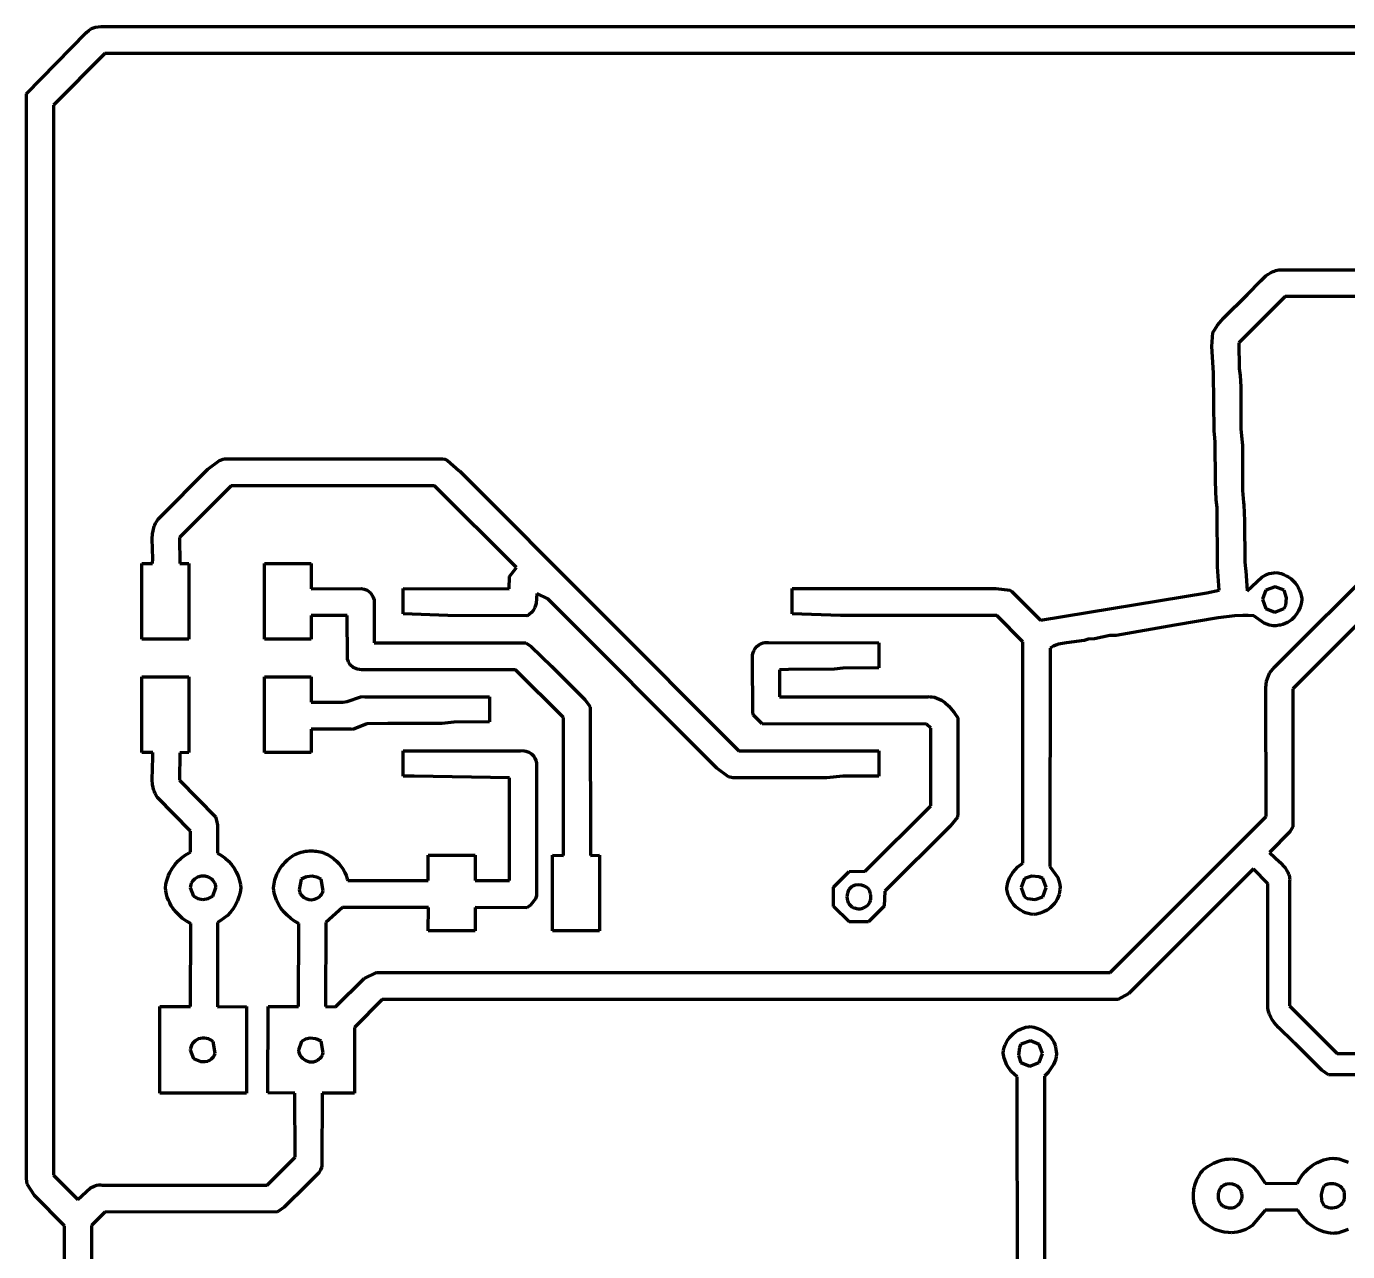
# Model space of a CAD drawing. Header units: millimetres. Extents: x 0.4 to 15.5, y 0.2 to 12.3.
# Drawn here: x 0.4 to 5.49, y 7.34 to 12.06 of the extents above; entities that cross this region are included whole.
import ezdxf

# ---------------------------------------------------------------- set-up
doc = ezdxf.new("R2010")
doc.units = ezdxf.units.MM
doc.layers.add('color#000000ff', color=7, linetype='CONTINUOUS', lineweight=100)

msp = doc.modelspace()

# ---------------------------------------------------------------- linework, layer by layer
at = {"layer": 'color#000000ff'}
for p, q in [((0.4022, 11.8035), (0.6321, 12.0379)), ((0.6321, 12.0379), (0.6354, 12.0412)), ((0.6354, 12.0412), (0.6422, 12.047)), ((0.6422, 12.047), (0.6494, 12.0517)), ((0.6494, 12.0517), (0.6569, 12.0554)), ((0.6569, 12.0554), (0.6688, 12.0594)), ((0.6688, 12.0594), (0.6898, 12.0627)), ((0.6898, 12.0627), (0.7503, 12.0626)), ((0.7503, 12.0626), (7.4958, 12.062)), ((0.7048, 11.9585), (0.5064, 11.7597)), ((7.4722, 11.9583), (0.7048, 11.9585)), ((0.4027, 7.6243), (0.4022, 11.8035)), ((0.5064, 11.7597), (0.5071, 7.6351)), ((5.1804, 11.1009), (5.1892, 11.1075)), ((5.1892, 11.1075), (5.1984, 11.1132)), ((5.1984, 11.1132), (5.2081, 11.118)), ((5.2081, 11.118), (5.2132, 11.12)), ((5.2132, 11.12), (5.2184, 11.1217)), ((5.2184, 11.1217), (5.2238, 11.123)), ((5.2238, 11.123), (5.2294, 11.124)), ((5.2294, 11.124), (5.2352, 11.1247)), ((5.2352, 11.1247), (7.5121, 11.1255)), ((5.1094, 11.0298), (5.16, 11.0819)), ((5.16, 11.0819), (5.1804, 11.1009)), ((5.016, 10.9377), (5.1094, 11.0298)), ((5.2543, 11.0214), (5.0759, 10.843)), ((6.632, 11.0208), (5.2543, 11.0214)), ((4.9826, 10.8946), (4.994, 10.9115)), ((4.994, 10.9115), (5.016, 10.9377)), ((4.9715, 10.8294), (4.9758, 10.8826)), ((4.9758, 10.8826), (4.9826, 10.8946)), ((4.9782, 10.7281), (4.9715, 10.8294)), ((5.0759, 10.843), (5.0774, 10.7441)), ((4.9802, 10.5016), (4.9782, 10.7281)), ((5.0774, 10.7441), (5.0812, 10.7177)), ((5.0812, 10.7177), (5.084, 10.6732)), ((5.084, 10.6732), (5.0837, 10.5121)), ((4.9816, 10.4915), (4.9802, 10.5016)), ((4.9846, 10.4613), (4.9816, 10.4915)), ((5.0837, 10.5121), (5.0861, 10.4854)), ((4.9857, 10.3094), (4.9846, 10.4613)), ((5.0861, 10.4854), (5.0895, 10.4488)), ((5.0895, 10.4488), (5.0903, 10.2739)), ((1.1017, 10.3558), (1.1467, 10.3902)), ((1.1467, 10.3902), (1.1645, 10.3957)), ((1.1645, 10.3957), (1.1772, 10.3963)), ((1.1772, 10.3963), (1.1805, 10.3961)), ((1.1805, 10.3961), (1.9994, 10.3957)), ((1.9994, 10.3957), (2.0059, 10.3958)), ((2.0059, 10.3958), (2.015, 10.3944)), ((2.015, 10.3944), (2.026, 10.3901)), ((2.026, 10.3901), (2.0691, 10.3516)), ((0.9149, 10.1685), (1.1017, 10.3558)), ((2.0691, 10.3516), (2.0713, 10.3495)), ((2.0713, 10.3495), (3.149, 9.271)), ((1.1911, 10.2919), (0.9927, 10.0935)), ((1.9752, 10.292), (1.1911, 10.2919)), ((2.2911, 9.9778), (1.9752, 10.292)), ((4.9884, 10.2386), (4.9857, 10.3094)), ((4.9919, 10.2084), (4.9884, 10.2386)), ((5.0903, 10.2739), (5.0938, 10.228)), ((4.9941, 9.9803), (4.9919, 10.2084)), ((5.0938, 10.228), (5.095, 10.2189)), ((5.095, 10.2189), (5.0979, 10.1574)), ((0.8931, 10.1308), (0.895, 10.1366)), ((0.895, 10.1366), (0.8973, 10.1423)), ((0.8973, 10.1423), (0.8999, 10.1478)), ((0.8999, 10.1478), (0.903, 10.1532)), ((0.903, 10.1532), (0.9065, 10.1585)), ((0.9065, 10.1585), (0.9104, 10.1636)), ((0.9104, 10.1636), (0.9149, 10.1685)), ((5.0979, 10.1574), (5.0983, 9.9989)), ((0.8874, 10.088), (0.8885, 10.1068)), ((0.89, 10.0113), (0.8874, 10.088)), ((0.8885, 10.1068), (0.8902, 10.119)), ((0.8902, 10.119), (0.8915, 10.125)), ((0.8915, 10.125), (0.8931, 10.1308)), ((0.9927, 10.0935), (0.9931, 9.9931)), ((0.8472, 9.7014), (0.8472, 9.993)), ((0.8472, 9.993), (0.8888, 9.9929)), ((0.8888, 9.9929), (0.89, 10.0113)), ((0.9931, 9.9931), (1.0277, 9.993)), ((1.0277, 9.993), (1.0278, 9.7014)), ((1.3195, 9.993), (1.4999, 9.993)), ((1.3195, 9.7014), (1.3195, 9.993)), ((1.4999, 9.993), (1.5001, 9.8957)), ((5.0983, 9.9989), (5.1013, 9.9728)), ((5.2138, 9.5929), (5.625, 10.0036)), ((2.2636, 9.8957), (2.2638, 9.9421)), ((2.2638, 9.9421), (2.2911, 9.9778)), ((5.0005, 9.8896), (4.9941, 9.9803)), ((5.1013, 9.9728), (5.1026, 9.9641)), ((5.1026, 9.9641), (5.1076, 9.888)), ((5.1076, 9.888), (5.1648, 9.9401)), ((5.1648, 9.9401), (5.1804, 9.9489)), ((5.1804, 9.9489), (5.193, 9.9537)), ((5.193, 9.9537), (5.2019, 9.9559)), ((5.2019, 9.9559), (5.2112, 9.9573)), ((5.2112, 9.9573), (5.2161, 9.9577)), ((5.2161, 9.9577), (5.2274, 9.9562)), ((5.2274, 9.9562), (5.2383, 9.9536)), ((5.2383, 9.9536), (5.2488, 9.9499)), ((5.2488, 9.9499), (5.2587, 9.9452)), ((5.2587, 9.9452), (5.2681, 9.9396)), ((5.2681, 9.9396), (5.2769, 9.9332)), ((5.2769, 9.9332), (5.2851, 9.9259)), ((1.5001, 9.8957), (1.693, 9.8958)), ((1.693, 9.8958), (1.7036, 9.8944)), ((1.7036, 9.8944), (1.716, 9.8893)), ((1.716, 9.8893), (1.7287, 9.8792)), ((1.8542, 9.7986), (1.8542, 9.8958)), ((1.8542, 9.8958), (2.2636, 9.8957)), ((3.3542, 9.8958), (4.1389, 9.8961)), ((3.3542, 9.7986), (3.3542, 9.8958)), ((4.1389, 9.8961), (4.1933, 9.8902)), ((4.1933, 9.8902), (4.2008, 9.8852)), ((4.2008, 9.8852), (4.3108, 9.7741)), ((4.3108, 9.7741), (4.9526, 9.8802)), ((4.9526, 9.8802), (5.0005, 9.8896)), ((5.1803, 9.8893), (5.1667, 9.8549)), ((5.2157, 9.9027), (5.1803, 9.8893)), ((5.251, 9.8894), (5.2157, 9.9027)), ((5.2601, 9.8603), (5.251, 9.8894)), ((5.7049, 9.9307), (5.2842, 9.5097)), ((5.2851, 9.9259), (5.2925, 9.9179)), ((5.2925, 9.9179), (5.2991, 9.9092)), ((5.2991, 9.9092), (5.3048, 9.8999)), ((5.3048, 9.8999), (5.3097, 9.89)), ((5.3097, 9.89), (5.3137, 9.8797)), ((1.7287, 9.8792), (1.738, 9.8658)), ((1.738, 9.8658), (1.7423, 9.8531)), ((1.7423, 9.8531), (1.743, 9.8451)), ((1.743, 9.8451), (1.7431, 9.6875)), ((2.367, 9.8387), (2.3619, 9.8226)), ((2.3692, 9.8771), (2.367, 9.8387)), ((2.4122, 9.856), (2.3692, 9.8771)), ((3.0638, 9.2037), (2.4122, 9.856)), ((5.1667, 9.8549), (5.1802, 9.8192)), ((5.251, 9.8189), (5.2563, 9.8308)), ((5.2563, 9.8308), (5.2601, 9.8603)), ((5.3162, 9.8378), (5.3118, 9.8239)), ((5.3137, 9.8797), (5.3166, 9.8689)), ((5.3189, 9.8521), (5.3162, 9.8378)), ((5.3166, 9.8689), (5.3184, 9.8578)), ((5.3184, 9.8578), (5.3189, 9.8521)), ((1.6389, 9.7917), (1.5, 9.7917)), ((1.5, 9.7917), (1.5, 9.7014)), ((1.64, 9.6267), (1.6389, 9.7917)), ((2.0264, 9.7929), (1.8542, 9.7986)), ((2.3311, 9.7911), (2.0264, 9.7929)), ((2.3345, 9.7928), (2.3311, 9.7911)), ((2.3407, 9.7966), (2.3345, 9.7928)), ((2.3488, 9.8033), (2.3407, 9.7966)), ((2.3553, 9.811), (2.3488, 9.8033)), ((2.3619, 9.8226), (2.3553, 9.811)), ((3.5408, 9.792), (3.3542, 9.7986)), ((4.1424, 9.7918), (3.5408, 9.792)), ((4.2436, 9.6902), (4.1424, 9.7918)), ((4.9962, 9.7834), (4.8287, 9.7555)), ((5.0593, 9.7909), (4.9962, 9.7834)), ((5.0911, 9.7924), (5.0593, 9.7909)), ((5.1123, 9.7924), (5.0911, 9.7924)), ((5.1336, 9.7913), (5.1123, 9.7924)), ((5.1732, 9.7629), (5.1336, 9.7913)), ((5.1802, 9.8192), (5.2148, 9.8056)), ((5.2148, 9.8056), (5.251, 9.8189)), ((5.2894, 9.7864), (5.2791, 9.7762)), ((5.2983, 9.7979), (5.2894, 9.7864)), ((5.3058, 9.8105), (5.2983, 9.7979)), ((5.3118, 9.8239), (5.3058, 9.8105)), ((4.8287, 9.7555), (4.6028, 9.7157)), ((5.194, 9.755), (5.1732, 9.7629)), ((5.2085, 9.7526), (5.194, 9.755)), ((5.2197, 9.7526), (5.2085, 9.7526)), ((5.2311, 9.7544), (5.2197, 9.7526)), ((5.2361, 9.7551), (5.2311, 9.7544)), ((5.2457, 9.7575), (5.2361, 9.7551)), ((5.2548, 9.7609), (5.2457, 9.7575)), ((5.2634, 9.7651), (5.2548, 9.7609)), ((5.2715, 9.7703), (5.2634, 9.7651)), ((5.2791, 9.7762), (5.2715, 9.7703)), ((1.0278, 9.7014), (0.8472, 9.7014)), ((1.5, 9.7014), (1.3195, 9.7014)), ((1.7431, 9.6875), (2.3277, 9.6867)), ((2.3277, 9.6867), (2.3478, 9.6733)), ((3.218, 9.6729), (3.2261, 9.6793)), ((3.2261, 9.6793), (3.2352, 9.6843)), ((3.2352, 9.6843), (3.2417, 9.6865)), ((3.2417, 9.6865), (3.2485, 9.6879)), ((3.2485, 9.6879), (3.2555, 9.6883)), ((3.2555, 9.6883), (3.2626, 9.6877)), ((3.2626, 9.6877), (3.6875, 9.6875)), ((3.6875, 9.6875), (3.6875, 9.5903)), ((4.2432, 8.8376), (4.2436, 9.6902)), ((4.3706, 9.6783), (4.3613, 9.6744)), ((4.3803, 9.6813), (4.3706, 9.6783)), ((4.4111, 9.6867), (4.3803, 9.6813)), ((4.4799, 9.696), (4.4111, 9.6867)), ((4.4947, 9.7008), (4.4799, 9.696)), ((4.519, 9.7018), (4.4947, 9.7008)), ((4.5781, 9.7147), (4.519, 9.7018)), ((4.6028, 9.7157), (4.5781, 9.7147)), ((1.6404, 9.624), (1.64, 9.6267)), ((2.3478, 9.6733), (2.4258, 9.5975)), ((3.2005, 9.6326), (3.2009, 9.6396)), ((3.2011, 9.6255), (3.2005, 9.6326)), ((3.2009, 9.6396), (3.2023, 9.6464)), ((3.2026, 9.418), (3.2011, 9.6255)), ((3.2023, 9.6464), (3.2059, 9.6561)), ((3.2059, 9.6561), (3.2112, 9.665)), ((3.2112, 9.665), (3.218, 9.6729)), ((4.3482, 9.6668), (4.3475, 8.8247)), ((4.3524, 9.6696), (4.3482, 9.6668)), ((4.3613, 9.6744), (4.3524, 9.6696)), ((1.6433, 9.6137), (1.6404, 9.624)), ((1.6501, 9.6027), (1.6433, 9.6137)), ((1.6616, 9.5924), (1.6501, 9.6027)), ((1.6783, 9.5851), (1.6616, 9.5924)), ((1.6941, 9.5835), (1.6783, 9.5851)), ((2.2881, 9.5833), (1.6941, 9.5835)), ((2.4722, 9.3992), (2.2881, 9.5833)), ((2.4258, 9.5975), (2.4561, 9.5679)), ((3.3392, 9.5841), (3.3055, 9.5833)), ((3.3055, 9.5833), (3.3057, 9.4791)), ((3.5164, 9.5849), (3.3392, 9.5841)), ((3.5497, 9.5893), (3.5164, 9.5849)), ((3.6875, 9.5903), (3.5497, 9.5893)), ((5.1944, 9.5699), (5.2138, 9.5929)), ((0.8472, 9.5555), (1.0278, 9.5555)), ((0.8472, 9.2639), (0.8472, 9.5555)), ((1.0278, 9.5555), (1.0278, 9.264)), ((1.3194, 9.5555), (1.5, 9.5555)), ((1.3195, 9.2639), (1.3194, 9.5555)), ((1.5, 9.5555), (1.5, 9.4584)), ((2.4561, 9.5679), (2.5546, 9.4685)), ((5.1804, 9.5154), (5.1818, 9.5395)), ((5.1818, 9.5395), (5.1944, 9.5699)), ((1.6388, 9.4611), (1.6911, 9.4788)), ((1.6911, 9.4788), (1.7015, 9.4797)), ((1.7015, 9.4797), (1.7086, 9.4793)), ((1.7086, 9.4793), (2.1875, 9.4791)), ((2.1875, 9.4791), (2.1875, 9.382)), ((3.3057, 9.4791), (3.8765, 9.4793)), ((3.8765, 9.4793), (3.8818, 9.4795)), ((3.8818, 9.4795), (3.887, 9.4794)), ((3.887, 9.4794), (3.8922, 9.479)), ((3.8922, 9.479), (3.9022, 9.4772)), ((3.9022, 9.4772), (3.9119, 9.4743)), ((3.9119, 9.4743), (3.9212, 9.4703)), ((5.1806, 9.0175), (5.1804, 9.5154)), ((5.2842, 9.5097), (5.2839, 8.978)), ((1.5, 9.4584), (1.6114, 9.4581)), ((1.6114, 9.4581), (1.622, 9.4579)), ((1.622, 9.4579), (1.6388, 9.4611)), ((2.5546, 9.4685), (2.5724, 9.4441)), ((2.5724, 9.4441), (2.5756, 9.439)), ((2.5756, 9.439), (2.5765, 8.8679)), ((3.9212, 9.4703), (3.9301, 9.4655)), ((3.9301, 9.4655), (3.9428, 9.4567)), ((3.9428, 9.4567), (3.9583, 9.4428)), ((3.9583, 9.4428), (3.9784, 9.4187)), ((1.7142, 9.3742), (1.6601, 9.3535)), ((1.7952, 9.3757), (1.7142, 9.3742)), ((2.0037, 9.3765), (1.7952, 9.3757)), ((2.0496, 9.381), (2.0037, 9.3765)), ((2.1875, 9.382), (2.0496, 9.381)), ((2.472, 8.8679), (2.4722, 9.3992)), ((3.2047, 9.4079), (3.2026, 9.418)), ((3.2383, 9.3744), (3.2047, 9.4079)), ((3.8714, 9.3741), (3.2383, 9.3744)), ((3.888, 9.3575), (3.8714, 9.3741)), ((3.9784, 9.4187), (3.9922, 9.3976)), ((3.9922, 9.3976), (3.993, 9.0294)), ((1.5002, 9.3543), (1.4999, 9.2639)), ((1.6532, 9.354), (1.5002, 9.3543)), ((1.6601, 9.3535), (1.6532, 9.354)), ((3.8889, 9.0591), (3.888, 9.3575)), ((1.8542, 9.2708), (2.3057, 9.2711)), ((1.8542, 9.1736), (1.8542, 9.2708)), ((2.3057, 9.2711), (2.3149, 9.2716)), ((2.3149, 9.2716), (2.3271, 9.2698)), ((2.3271, 9.2698), (2.3387, 9.2653)), ((3.149, 9.271), (3.6875, 9.2708)), ((3.6875, 9.2708), (3.6875, 9.1736)), ((0.8889, 9.2639), (0.8472, 9.2639)), ((0.8874, 9.1592), (0.8901, 9.2459)), ((0.8901, 9.2459), (0.8889, 9.2639)), ((0.993, 9.2636), (0.9925, 9.157)), ((1.0278, 9.264), (0.993, 9.2636)), ((1.4999, 9.2639), (1.3195, 9.2639)), ((2.3387, 9.2653), (2.349, 9.2585)), ((2.349, 9.2585), (2.3576, 9.2498)), ((2.3576, 9.2498), (2.3626, 9.2421)), ((2.3626, 9.2421), (2.3661, 9.2336)), ((2.3661, 9.2336), (2.3678, 9.2244)), ((2.3678, 9.2244), (2.368, 9.2213)), ((2.368, 9.2213), (2.3679, 8.7223)), ((1.8966, 9.1735), (1.8542, 9.1736)), ((2.2639, 9.1667), (1.8966, 9.1735)), ((3.1082, 9.1709), (3.0638, 9.2037)), ((3.125, 9.1667), (3.1082, 9.1709)), ((3.5497, 9.1726), (3.4866, 9.1663)), ((3.6875, 9.1736), (3.5497, 9.1726)), ((0.8888, 9.1411), (0.8874, 9.1592)), ((0.8908, 9.1293), (0.8888, 9.1411)), ((0.8938, 9.1177), (0.8908, 9.1293)), ((0.8958, 9.1121), (0.8938, 9.1177)), ((0.9925, 9.157), (1.1309, 9.0165)), ((2.2639, 8.7708), (2.2639, 9.1667)), ((3.1371, 9.1666), (3.125, 9.1667)), ((3.4866, 9.1663), (3.1371, 9.1666)), ((0.8981, 9.1065), (0.8958, 9.1121)), ((0.9008, 9.101), (0.8981, 9.1065)), ((0.9038, 9.0957), (0.9008, 9.101)), ((0.9072, 9.0904), (0.9038, 9.0957)), ((1.0347, 8.9615), (0.9072, 9.0904)), ((1.1309, 9.0165), (1.1353, 9.0027)), ((3.6355, 8.8063), (3.8889, 9.0591)), ((3.9908, 9.0156), (3.9636, 8.9808)), ((3.993, 9.0294), (3.9908, 9.0156)), ((4.5797, 8.4167), (5.1806, 9.0175)), ((1.1353, 9.0027), (1.1388, 8.9839)), ((1.1388, 8.9839), (1.1384, 8.8861)), ((3.9636, 8.9808), (3.7117, 8.7298)), ((5.2839, 8.978), (5.2718, 8.9584)), ((1.0352, 8.8801), (1.0347, 8.9615)), ((5.2718, 8.9584), (5.1939, 8.8791)), ((0.9991, 8.8571), (1.0138, 8.868)), ((1.0138, 8.868), (1.0297, 8.8773)), ((1.0297, 8.8773), (1.0352, 8.8801)), ((1.1384, 8.8861), (1.1391, 8.8765)), ((1.1391, 8.8765), (1.1544, 8.8676)), ((1.1544, 8.8676), (1.1684, 8.8573)), ((1.4206, 8.8602), (1.4269, 8.8645)), ((1.4269, 8.8645), (1.4335, 8.8683)), ((1.4335, 8.8683), (1.4402, 8.8718)), ((1.4402, 8.8718), (1.4471, 8.875)), ((1.4471, 8.875), (1.4542, 8.8777)), ((1.4542, 8.8777), (1.4615, 8.88)), ((1.4615, 8.88), (1.4689, 8.8819)), ((1.4689, 8.8819), (1.4765, 8.8834)), ((1.4765, 8.8834), (1.4842, 8.8843)), ((1.4842, 8.8843), (1.4921, 8.8848)), ((1.4921, 8.8848), (1.5001, 8.8848)), ((1.5001, 8.8848), (1.507, 8.8849)), ((1.507, 8.8849), (1.5139, 8.8846)), ((1.5139, 8.8846), (1.5207, 8.884)), ((1.5207, 8.884), (1.5274, 8.8829)), ((1.5274, 8.8829), (1.534, 8.8815)), ((1.534, 8.8815), (1.5405, 8.8798)), ((1.5405, 8.8798), (1.5468, 8.8777)), ((1.5468, 8.8777), (1.5531, 8.8753)), ((1.5531, 8.8753), (1.5592, 8.8726)), ((1.5592, 8.8726), (1.5651, 8.8695)), ((1.5651, 8.8695), (1.5709, 8.8662)), ((1.5709, 8.8662), (1.5765, 8.8627)), ((1.5765, 8.8627), (1.5873, 8.8547)), ((1.9514, 8.7709), (1.9514, 8.868)), ((1.9514, 8.868), (2.1319, 8.868)), ((2.1319, 8.868), (2.132, 8.7708)), ((2.4306, 8.5764), (2.4306, 8.8681)), ((2.4306, 8.8681), (2.472, 8.8679)), ((2.5765, 8.8679), (2.6108, 8.8683)), ((2.6108, 8.8683), (2.6111, 8.5764)), ((5.1939, 8.8791), (5.2334, 8.841)), ((0.9546, 8.8014), (0.9634, 8.817)), ((0.9634, 8.817), (0.9738, 8.8316)), ((0.9738, 8.8316), (0.9858, 8.845)), ((0.9858, 8.845), (0.9991, 8.8571)), ((1.1684, 8.8573), (1.1812, 8.8456)), ((1.1812, 8.8456), (1.1925, 8.8326)), ((1.1925, 8.8326), (1.2025, 8.8186)), ((1.2025, 8.8186), (1.2109, 8.8037)), ((1.375, 8.8092), (1.379, 8.8158)), ((1.379, 8.8158), (1.3832, 8.8222)), ((1.3832, 8.8222), (1.3878, 8.8284)), ((1.3878, 8.8284), (1.3926, 8.8344)), ((1.3926, 8.8344), (1.3977, 8.8401)), ((1.3977, 8.8401), (1.4031, 8.8456)), ((1.4031, 8.8456), (1.4087, 8.8508)), ((1.4087, 8.8508), (1.4145, 8.8557)), ((1.4145, 8.8557), (1.4206, 8.8602)), ((1.5873, 8.8547), (1.5973, 8.8458)), ((1.5973, 8.8458), (1.6066, 8.836)), ((1.6066, 8.836), (1.615, 8.8254)), ((1.615, 8.8254), (1.6226, 8.8142)), ((1.6226, 8.8142), (1.6292, 8.8023)), ((4.2042, 8.8022), (4.2234, 8.823)), ((4.2234, 8.823), (4.2432, 8.8376)), ((4.3475, 8.8247), (4.3775, 8.782)), ((5.1322, 8.816), (4.6512, 8.3354)), ((5.1881, 8.7596), (5.1322, 8.816)), ((5.2334, 8.841), (5.2541, 8.8192)), ((5.2541, 8.8192), (5.2598, 8.8113)), ((5.2598, 8.8113), (5.2646, 8.803)), ((0.9398, 8.7554), (0.9423, 8.7675)), ((0.9423, 8.7675), (0.9456, 8.7792)), ((0.9456, 8.7792), (0.9497, 8.7905)), ((0.9497, 8.7905), (0.9546, 8.8014)), ((1.0378, 8.7601), (1.036, 8.755)), ((1.0402, 8.7648), (1.0378, 8.7601)), ((1.043, 8.769), (1.0402, 8.7648)), ((1.0461, 8.7728), (1.043, 8.769)), ((1.0497, 8.7762), (1.0461, 8.7728)), ((1.0535, 8.7792), (1.0497, 8.7762)), ((1.0577, 8.7818), (1.0535, 8.7792)), ((1.062, 8.7839), (1.0577, 8.7818)), ((1.0666, 8.7856), (1.062, 8.7839)), ((1.0712, 8.7869), (1.0666, 8.7856)), ((1.076, 8.7877), (1.0712, 8.7869)), ((1.0809, 8.7881), (1.076, 8.7877)), ((1.0858, 8.7881), (1.0809, 8.7881)), ((1.0906, 8.7877), (1.0858, 8.7881)), ((1.0954, 8.7869), (1.0906, 8.7877)), ((1.1001, 8.7856), (1.0954, 8.7869)), ((1.1047, 8.7839), (1.1001, 8.7856)), ((1.109, 8.7818), (1.1047, 8.7839)), ((1.1132, 8.7792), (1.109, 8.7818)), ((1.117, 8.7762), (1.1132, 8.7792)), ((1.1205, 8.7728), (1.117, 8.7762)), ((1.1237, 8.769), (1.1205, 8.7728)), ((1.1265, 8.7648), (1.1237, 8.769)), ((1.1288, 8.7601), (1.1265, 8.7648)), ((1.1307, 8.755), (1.1288, 8.7601)), ((1.2109, 8.8037), (1.2179, 8.7878)), ((1.2179, 8.7878), (1.2232, 8.7713)), ((1.2232, 8.7713), (1.2269, 8.7542)), ((1.3568, 8.7585), (1.3584, 8.7661)), ((1.3584, 8.7661), (1.3603, 8.7735)), ((1.3603, 8.7735), (1.3625, 8.7809)), ((1.3625, 8.7809), (1.3652, 8.7882)), ((1.3652, 8.7882), (1.3681, 8.7953)), ((1.3681, 8.7953), (1.3714, 8.8023)), ((1.3714, 8.8023), (1.375, 8.8092)), ((1.4613, 8.776), (1.4534, 8.7354)), ((1.482, 8.7854), (1.4613, 8.776)), ((1.5038, 8.7877), (1.482, 8.7854)), ((1.5254, 8.7829), (1.5038, 8.7877)), ((1.5381, 8.7763), (1.5254, 8.7829)), ((1.546, 8.7313), (1.5381, 8.7763)), ((1.6292, 8.8023), (1.6347, 8.79)), ((1.6347, 8.79), (1.6392, 8.7772)), ((1.6392, 8.7772), (1.6411, 8.7707)), ((1.6411, 8.7707), (1.9514, 8.7709)), ((2.132, 8.7708), (2.2639, 8.7708)), ((3.5137, 8.7453), (3.5741, 8.8058)), ((3.5741, 8.8058), (3.6355, 8.8063)), ((4.1812, 8.7423), (4.1848, 8.7627)), ((4.1848, 8.7627), (4.1918, 8.7816)), ((4.1918, 8.7816), (4.2042, 8.8022)), ((4.2495, 8.7787), (4.2363, 8.7435)), ((4.276, 8.7877), (4.2495, 8.7787)), ((4.3056, 8.785), (4.276, 8.7877)), ((4.3199, 8.7788), (4.3056, 8.785)), ((4.3332, 8.7434), (4.3199, 8.7788)), ((4.3775, 8.782), (4.3847, 8.761)), ((4.3847, 8.761), (4.3865, 8.7464)), ((5.1874, 8.2913), (5.1881, 8.7596)), ((5.2646, 8.803), (5.2665, 8.7987)), ((5.2665, 8.7987), (5.2682, 8.7942)), ((5.2682, 8.7942), (5.2696, 8.7896)), ((5.2696, 8.7896), (5.2707, 8.7849)), ((5.2707, 8.7849), (5.2713, 8.78)), ((5.2716, 8.7697), (5.271, 8.7643)), ((5.271, 8.7643), (5.271, 8.2878)), ((5.2713, 8.78), (5.2717, 8.775)), ((5.2717, 8.775), (5.2716, 8.7697)), ((0.9383, 8.7431), (0.9398, 8.7554)), ((0.9397, 8.7306), (0.9383, 8.7431)), ((0.942, 8.7184), (0.9397, 8.7306)), ((0.9453, 8.7067), (0.942, 8.7184)), ((1.0346, 8.7495), (1.0339, 8.7435)), ((1.0339, 8.7435), (1.046, 8.7104)), ((1.036, 8.755), (1.0346, 8.7495)), ((1.046, 8.7104), (1.0633, 8.7015)), ((1.1032, 8.7014), (1.1206, 8.7103)), ((1.1206, 8.7103), (1.1328, 8.7435)), ((1.132, 8.7495), (1.1307, 8.755)), ((1.1328, 8.7435), (1.132, 8.7495)), ((1.2259, 8.7252), (1.2216, 8.7083)), ((1.2284, 8.7425), (1.2259, 8.7252)), ((1.2269, 8.7542), (1.2284, 8.7425)), ((1.355, 8.7431), (1.3557, 8.7508)), ((1.3563, 8.7306), (1.355, 8.7431)), ((1.3557, 8.7508), (1.3568, 8.7585)), ((1.3586, 8.7185), (1.3563, 8.7306)), ((1.3619, 8.7067), (1.3586, 8.7185)), ((1.4534, 8.7354), (1.4557, 8.7246)), ((1.4557, 8.7246), (1.459, 8.7185)), ((1.459, 8.7185), (1.4641, 8.7129)), ((1.4641, 8.7129), (1.4659, 8.7108)), ((1.4659, 8.7108), (1.4721, 8.7053)), ((1.5302, 8.7071), (1.536, 8.7131)), ((1.536, 8.7131), (1.5395, 8.7168)), ((1.5395, 8.7168), (1.5433, 8.7228)), ((1.5433, 8.7228), (1.546, 8.7313)), ((2.3679, 8.712), (2.3647, 8.7005)), ((2.3679, 8.7223), (2.3679, 8.712)), ((3.5137, 8.6713), (3.5137, 8.7453)), ((3.5655, 8.7152), (3.5651, 8.7077)), ((3.5669, 8.7226), (3.5655, 8.7152)), ((3.5694, 8.7296), (3.5669, 8.7226)), ((3.5729, 8.7361), (3.5694, 8.7296)), ((3.5751, 8.7391), (3.5729, 8.7361)), ((3.5775, 8.7419), (3.5751, 8.7391)), ((3.5802, 8.7444), (3.5775, 8.7419)), ((3.5832, 8.7468), (3.5802, 8.7444)), ((3.5864, 8.7488), (3.5832, 8.7468)), ((3.5974, 8.7528), (3.5864, 8.7488)), ((3.6093, 8.7543), (3.5974, 8.7528)), ((3.6214, 8.7533), (3.6093, 8.7543)), ((3.6327, 8.7497), (3.6214, 8.7533)), ((3.6403, 8.7454), (3.6327, 8.7497)), ((3.6467, 8.7396), (3.6403, 8.7454)), ((3.6502, 8.735), (3.6467, 8.7396)), ((3.6529, 8.7298), (3.6502, 8.735)), ((3.6548, 8.724), (3.6529, 8.7298)), ((3.6554, 8.7208), (3.6548, 8.724)), ((3.6564, 8.7173), (3.6554, 8.7208)), ((3.6572, 8.7138), (3.6564, 8.7173)), ((3.6577, 8.7068), (3.6572, 8.7138)), ((3.7117, 8.7298), (3.7084, 8.6714)), ((4.1818, 8.7366), (4.1812, 8.7423)), ((4.1839, 8.7256), (4.1818, 8.7366)), ((4.187, 8.715), (4.1839, 8.7256)), ((4.1911, 8.7049), (4.187, 8.715)), ((4.2363, 8.7435), (4.2494, 8.7074)), ((4.32, 8.7074), (4.3332, 8.7434)), ((4.3828, 8.7176), (4.3799, 8.7081)), ((4.3846, 8.7275), (4.3828, 8.7176)), ((4.3859, 8.7351), (4.3846, 8.7275)), ((4.3865, 8.7464), (4.3859, 8.7351)), ((0.9494, 8.6953), (0.9453, 8.7067)), ((0.9544, 8.6844), (0.9494, 8.6953)), ((0.9602, 8.6739), (0.9544, 8.6844)), ((0.9667, 8.6639), (0.9602, 8.6739)), ((0.9779, 8.6498), (0.9667, 8.6639)), ((1.0633, 8.7015), (1.0819, 8.6982)), ((1.0819, 8.6982), (1.1032, 8.7014)), ((1.1991, 8.6623), (1.1887, 8.6488)), ((1.2081, 8.6768), (1.1991, 8.6623)), ((1.2156, 8.6922), (1.2081, 8.6768)), ((1.2216, 8.7083), (1.2156, 8.6922)), ((1.366, 8.6954), (1.3619, 8.7067)), ((1.371, 8.6844), (1.366, 8.6954)), ((1.3768, 8.674), (1.371, 8.6844)), ((1.3834, 8.6639), (1.3768, 8.674)), ((1.3945, 8.6498), (1.3834, 8.6639)), ((1.4721, 8.7053), (1.4794, 8.7011)), ((1.4794, 8.7011), (1.4902, 8.6978)), ((1.4902, 8.6978), (1.5015, 8.6969)), ((1.5015, 8.6969), (1.5128, 8.6984)), ((1.5128, 8.6984), (1.5232, 8.7024)), ((1.5232, 8.7024), (1.5302, 8.7071)), ((1.6206, 8.6664), (1.5558, 8.6096)), ((1.9515, 8.6665), (1.6206, 8.6664)), ((1.9514, 8.5764), (1.9515, 8.6665)), ((2.3313, 8.6661), (2.1319, 8.6665)), ((2.1319, 8.6665), (2.1319, 8.5764)), ((2.345, 8.6763), (2.3313, 8.6661)), ((2.3647, 8.7005), (2.345, 8.6763)), ((3.574, 8.611), (3.5137, 8.6713)), ((3.5651, 8.7077), (3.5657, 8.7002)), ((3.5657, 8.7002), (3.5674, 8.6929)), ((3.5674, 8.6929), (3.5701, 8.686)), ((3.5701, 8.686), (3.5737, 8.6797)), ((3.5737, 8.6797), (3.5759, 8.6769)), ((3.5759, 8.6769), (3.5783, 8.6742)), ((3.5783, 8.6742), (3.581, 8.6718)), ((3.581, 8.6718), (3.584, 8.6696)), ((3.584, 8.6696), (3.5871, 8.6678)), ((3.5871, 8.6678), (3.5905, 8.6662)), ((3.5905, 8.6662), (3.5942, 8.665)), ((3.5942, 8.665), (3.5981, 8.6642)), ((3.5981, 8.6642), (3.6016, 8.6631)), ((3.6016, 8.6631), (3.6086, 8.6619)), ((3.6086, 8.6619), (3.6155, 8.6619)), ((3.6155, 8.6619), (3.6222, 8.663)), ((3.6222, 8.663), (3.6286, 8.6651)), ((3.6286, 8.6651), (3.6346, 8.6681)), ((3.6346, 8.6681), (3.6401, 8.6719)), ((3.6401, 8.6719), (3.645, 8.6764)), ((3.645, 8.6764), (3.6493, 8.6816)), ((3.7084, 8.6714), (3.6482, 8.611)), ((3.6493, 8.6816), (3.6528, 8.6873)), ((3.6528, 8.6873), (3.6554, 8.6935)), ((3.6554, 8.6935), (3.6571, 8.7)), ((3.6571, 8.7), (3.6577, 8.7068)), ((4.1962, 8.6952), (4.1911, 8.7049)), ((4.2021, 8.6861), (4.1962, 8.6952)), ((4.2089, 8.6777), (4.2021, 8.6861)), ((4.2164, 8.6699), (4.2089, 8.6777)), ((4.2247, 8.6628), (4.2164, 8.6699)), ((4.2335, 8.6566), (4.2247, 8.6628)), ((4.2494, 8.7074), (4.2613, 8.702)), ((4.2613, 8.702), (4.2909, 8.6982)), ((4.2909, 8.6982), (4.32, 8.7074)), ((4.3484, 8.6655), (4.3364, 8.657)), ((4.3592, 8.6754), (4.3484, 8.6655)), ((4.3656, 8.6828), (4.3592, 8.6754)), ((4.3712, 8.6907), (4.3656, 8.6828)), ((4.376, 8.6992), (4.3712, 8.6907)), ((4.3799, 8.7081), (4.376, 8.6992)), ((0.9904, 8.6368), (0.9779, 8.6498)), ((1.0043, 8.6251), (0.9904, 8.6368)), ((1.0194, 8.6146), (1.0043, 8.6251)), ((1.0355, 8.6055), (1.0194, 8.6146)), ((1.1494, 8.6154), (1.1391, 8.6096)), ((1.1391, 8.6096), (1.1391, 8.2846)), ((1.1637, 8.6252), (1.1494, 8.6154)), ((1.1768, 8.6364), (1.1637, 8.6252)), ((1.1887, 8.6488), (1.1768, 8.6364)), ((1.4071, 8.6369), (1.3945, 8.6498)), ((1.421, 8.6251), (1.4071, 8.6369)), ((1.4361, 8.6147), (1.421, 8.6251)), ((1.4522, 8.6056), (1.4361, 8.6147)), ((1.5558, 8.6096), (1.5556, 8.2849)), ((3.6482, 8.611), (3.574, 8.611)), ((4.243, 8.6513), (4.2335, 8.6566)), ((4.253, 8.6468), (4.243, 8.6513)), ((4.2635, 8.6433), (4.253, 8.6468)), ((4.2743, 8.6409), (4.2635, 8.6433)), ((4.2855, 8.6396), (4.2743, 8.6409)), ((4.2952, 8.641), (4.2855, 8.6396)), ((4.3095, 8.6447), (4.2952, 8.641)), ((4.3233, 8.6501), (4.3095, 8.6447)), ((4.3364, 8.657), (4.3233, 8.6501)), ((1.0347, 8.2847), (1.0355, 8.6055)), ((1.4513, 8.2847), (1.4522, 8.6056)), ((2.1319, 8.5764), (1.9514, 8.5764)), ((2.6111, 8.5764), (2.4306, 8.5764)), ((1.704, 8.3938), (1.7517, 8.4167)), ((1.7517, 8.4167), (1.7631, 8.4168)), ((1.7631, 8.4168), (4.5797, 8.4167)), ((1.5934, 8.2842), (1.704, 8.3938)), ((1.774, 8.3123), (1.6667, 8.2047)), ((4.5987, 8.3123), (1.774, 8.3123)), ((4.6092, 8.3118), (4.5987, 8.3123)), ((4.6512, 8.3354), (4.6092, 8.3118)), ((0.9167, 7.9514), (0.9168, 8.2848)), ((0.9168, 8.2848), (1.0347, 8.2847)), ((1.1391, 8.2846), (1.25, 8.2847)), ((1.25, 8.2847), (1.25, 7.9514)), ((1.3328, 7.952), (1.3342, 8.2854)), ((1.3342, 8.2854), (1.4513, 8.2847)), ((1.5556, 8.2849), (1.5934, 8.2842)), ((5.1876, 8.2847), (5.1874, 8.2913)), ((5.1881, 8.2783), (5.1876, 8.2847)), ((5.189, 8.2721), (5.1881, 8.2783)), ((5.1904, 8.2661), (5.189, 8.2721)), ((5.1921, 8.2602), (5.1904, 8.2661)), ((5.1941, 8.2545), (5.1921, 8.2602)), ((5.1964, 8.249), (5.1941, 8.2545)), ((5.271, 8.2878), (5.4545, 8.1043)), ((1.6667, 8.2047), (1.6666, 7.9514)), ((4.2342, 8.1984), (4.2444, 8.2023)), ((4.2444, 8.2023), (4.255, 8.2053)), ((4.255, 8.2053), (4.266, 8.2071)), ((4.266, 8.2071), (4.2716, 8.2076)), ((4.2716, 8.2076), (4.2861, 8.2052)), ((4.2861, 8.2052), (4.3003, 8.2009)), ((4.3003, 8.2009), (4.3139, 8.195)), ((5.1991, 8.2436), (5.1964, 8.249)), ((5.2052, 8.2332), (5.1991, 8.2436)), ((5.2123, 8.2234), (5.2052, 8.2332)), ((5.2286, 8.2047), (5.2123, 8.2234)), ((5.2863, 8.1481), (5.2286, 8.2047)), ((1.0528, 8.1532), (1.0472, 8.1482)), ((1.0591, 8.1572), (1.0528, 8.1532)), ((1.066, 8.1602), (1.0591, 8.1572)), ((1.0732, 8.1622), (1.066, 8.1602)), ((1.0808, 8.1632), (1.0732, 8.1622)), ((1.0886, 8.1632), (1.0808, 8.1632)), ((1.0964, 8.1622), (1.0886, 8.1632)), ((1.1041, 8.1602), (1.0964, 8.1622)), ((1.1116, 8.1571), (1.1041, 8.1602)), ((1.1188, 8.153), (1.1116, 8.1571)), ((1.1222, 8.1506), (1.1188, 8.153)), ((1.1294, 8.106), (1.1222, 8.1506)), ((1.4626, 8.1507), (1.4505, 8.1176)), ((1.4776, 8.1589), (1.4626, 8.1507)), ((1.4962, 8.1628), (1.4776, 8.1589)), ((1.5178, 8.1604), (1.4962, 8.1628)), ((1.5383, 8.1511), (1.5178, 8.1604)), ((1.5459, 8.1061), (1.5383, 8.1511)), ((4.1798, 8.1477), (4.1853, 8.157)), ((4.1853, 8.157), (4.1917, 8.1657)), ((4.1917, 8.1657), (4.1989, 8.1738)), ((4.1989, 8.1738), (4.2068, 8.1812)), ((4.2068, 8.1812), (4.2153, 8.1877)), ((4.2153, 8.1877), (4.2245, 8.1935)), ((4.2245, 8.1935), (4.2342, 8.1984)), ((4.2724, 8.1529), (4.2351, 8.1396)), ((4.3058, 8.139), (4.2724, 8.1529)), ((4.3139, 8.195), (4.3267, 8.1875)), ((4.3267, 8.1875), (4.3384, 8.1785)), ((4.3384, 8.1785), (4.3454, 8.1718)), ((4.3454, 8.1718), (4.3518, 8.1644)), ((4.3518, 8.1644), (4.3574, 8.1565)), ((4.3574, 8.1565), (4.3622, 8.148)), ((1.0346, 8.1231), (1.0339, 8.1185)), ((1.0339, 8.1185), (1.0461, 8.0852)), ((1.0356, 8.1274), (1.0346, 8.1231)), ((1.0368, 8.1315), (1.0356, 8.1274)), ((1.0384, 8.1353), (1.0368, 8.1315)), ((1.0403, 8.1389), (1.0384, 8.1353)), ((1.0423, 8.1423), (1.0403, 8.1389)), ((1.0446, 8.1454), (1.0423, 8.1423)), ((1.0472, 8.1482), (1.0446, 8.1454)), ((1.1229, 8.0917), (1.1267, 8.0976)), ((1.1267, 8.0976), (1.1294, 8.106)), ((1.4505, 8.1176), (1.4511, 8.1133)), ((1.4511, 8.1133), (1.4519, 8.1093)), ((1.4519, 8.1093), (1.4531, 8.1054)), ((1.4531, 8.1054), (1.4547, 8.1016)), ((1.4547, 8.1016), (1.4565, 8.0981)), ((1.4565, 8.0981), (1.4586, 8.0947)), ((1.5395, 8.0917), (1.5433, 8.0976)), ((1.5433, 8.0976), (1.5459, 8.1061)), ((4.1673, 8.1056), (4.1689, 8.1167)), ((4.1706, 8.0867), (4.1673, 8.1056)), ((4.1689, 8.1167), (4.1715, 8.1275)), ((4.1715, 8.1275), (4.1752, 8.1378)), ((4.1752, 8.1378), (4.1798, 8.1477)), ((4.2297, 8.1277), (4.2259, 8.0981)), ((4.2259, 8.0981), (4.2351, 8.069)), ((4.2351, 8.1396), (4.2297, 8.1277)), ((4.3195, 8.1047), (4.3058, 8.139)), ((4.3059, 8.0691), (4.3195, 8.1047)), ((4.3622, 8.148), (4.366, 8.139)), ((4.366, 8.139), (4.3689, 8.1295)), ((4.3689, 8.1295), (4.3707, 8.1195)), ((4.3707, 8.1195), (4.3721, 8.1113)), ((4.3726, 8.1032), (4.3718, 8.0912)), ((4.3721, 8.1113), (4.3726, 8.1032)), ((5.291, 8.1438), (5.2863, 8.1481)), ((5.3956, 8.0404), (5.291, 8.1438)), ((5.4545, 8.1043), (7.3467, 8.1042)), ((1.0461, 8.0852), (1.0484, 8.0838)), ((1.0484, 8.0838), (1.0744, 8.0736)), ((1.0744, 8.0736), (1.091, 8.0727)), ((1.091, 8.0727), (1.1015, 8.0749)), ((1.1015, 8.0749), (1.1088, 8.0784)), ((1.1088, 8.0784), (1.1154, 8.0836)), ((1.1154, 8.0836), (1.1193, 8.088)), ((1.1193, 8.088), (1.1229, 8.0917)), ((1.4586, 8.0947), (1.4609, 8.0916)), ((1.4609, 8.0916), (1.4662, 8.0858)), ((1.4662, 8.0858), (1.4724, 8.081)), ((1.4724, 8.081), (1.4791, 8.0772)), ((1.4791, 8.0772), (1.4863, 8.0743)), ((1.4863, 8.0743), (1.4938, 8.0725)), ((1.4938, 8.0725), (1.5014, 8.0719)), ((1.5014, 8.0719), (1.509, 8.0724)), ((1.509, 8.0724), (1.5127, 8.0732)), ((1.5127, 8.0732), (1.5164, 8.0742)), ((1.5164, 8.0742), (1.52, 8.0756)), ((1.52, 8.0756), (1.5235, 8.0774)), ((1.5235, 8.0774), (1.5268, 8.0795)), ((1.5268, 8.0795), (1.53, 8.0819)), ((1.53, 8.0819), (1.5331, 8.0847)), ((1.5331, 8.0847), (1.5359, 8.0879)), ((1.5359, 8.0879), (1.5395, 8.0917)), ((4.1815, 8.0588), (4.1706, 8.0867)), ((4.1987, 8.0345), (4.1815, 8.0588)), ((4.2351, 8.069), (4.2698, 8.0556)), ((4.2698, 8.0556), (4.3059, 8.0691)), ((4.3617, 8.0612), (4.3408, 8.0313)), ((4.3692, 8.0796), (4.3617, 8.0612)), ((4.3718, 8.0912), (4.3692, 8.0796)), ((4.2218, 8.0145), (4.1987, 8.0345)), ((4.2221, 6.9513), (4.2218, 8.0145)), ((4.3269, 8.0168), (4.3264, 6.9513)), ((4.3408, 8.0313), (4.3269, 8.0168)), ((5.4213, 8.0218), (5.3956, 8.0404)), ((7.365, 8.0207), (5.4213, 8.0218)), ((1.25, 7.9514), (0.9167, 7.9514)), ((1.4375, 7.9514), (1.3328, 7.952)), ((1.4376, 7.7051), (1.4375, 7.9514)), ((1.5422, 7.9518), (1.5414, 7.6788)), ((1.6666, 7.9514), (1.5422, 7.9518)), ((1.3297, 7.5972), (1.4376, 7.7051)), ((4.9929, 7.6881), (5.0088, 7.6931)), ((5.0088, 7.6931), (5.025, 7.6964)), ((5.025, 7.6964), (5.036, 7.6975)), ((5.036, 7.6975), (5.0471, 7.6977)), ((5.0471, 7.6977), (5.0581, 7.697)), ((5.0581, 7.697), (5.0692, 7.6954)), ((5.0692, 7.6954), (5.0801, 7.6927)), ((5.0801, 7.6927), (5.091, 7.6889)), ((5.3901, 7.6896), (5.4015, 7.6938)), ((5.4015, 7.6938), (5.4133, 7.697)), ((5.4133, 7.697), (5.4255, 7.6994)), ((5.4255, 7.6994), (5.438, 7.7007)), ((5.438, 7.7007), (5.4458, 7.7001)), ((5.4458, 7.7001), (5.4535, 7.6991)), ((5.4535, 7.6991), (5.4611, 7.6976)), ((5.4611, 7.6976), (5.4686, 7.6958)), ((5.4686, 7.6958), (5.4759, 7.6936)), ((5.4759, 7.6936), (5.4832, 7.691)), ((5.4832, 7.691), (5.4903, 7.688)), ((1.5288, 7.6438), (1.4843, 7.5991)), ((1.536, 7.6553), (1.5288, 7.6438)), ((1.5396, 7.6647), (1.536, 7.6553)), ((1.541, 7.6716), (1.5396, 7.6647)), ((1.5414, 7.6788), (1.541, 7.6716)), ((4.9254, 7.6386), (4.9299, 7.645)), ((4.9299, 7.645), (4.9347, 7.6512)), ((4.9347, 7.6512), (4.94, 7.6571)), ((4.94, 7.6571), (4.958, 7.6705)), ((4.958, 7.6705), (4.9775, 7.6815)), ((4.9775, 7.6815), (4.9929, 7.6881)), ((5.091, 7.6889), (5.1034, 7.6845)), ((5.1034, 7.6845), (5.1148, 7.6786)), ((5.1148, 7.6786), (5.1285, 7.6687)), ((5.1285, 7.6687), (5.1492, 7.6473)), ((5.1492, 7.6473), (5.1773, 7.6041)), ((5.3196, 7.6347), (5.3314, 7.6486)), ((5.3314, 7.6486), (5.3444, 7.6612)), ((5.3444, 7.6612), (5.3586, 7.6723)), ((5.3586, 7.6723), (5.3686, 7.6789)), ((5.3686, 7.6789), (5.3792, 7.6846)), ((5.3792, 7.6846), (5.3901, 7.6896)), ((5.4903, 7.688), (5.4973, 7.6847)), ((0.4025, 7.6216), (0.4027, 7.6243)), ((0.4049, 7.6007), (0.4025, 7.6216)), ((0.4331, 7.5568), (0.4049, 7.6007)), ((0.5071, 7.6351), (0.601, 7.5416)), ((0.6498, 7.5859), (0.6632, 7.5928)), ((0.6632, 7.5928), (0.6741, 7.5962)), ((0.6741, 7.5962), (0.6817, 7.5974)), ((0.6817, 7.5974), (0.6896, 7.5976)), ((0.6896, 7.5976), (0.6937, 7.5973)), ((0.6937, 7.5973), (1.3297, 7.5972)), ((1.4843, 7.5991), (1.396, 7.512)), ((4.9029, 7.582), (4.9044, 7.5894)), ((4.9044, 7.5894), (4.9063, 7.5968)), ((4.9063, 7.5968), (4.9085, 7.6041)), ((4.9085, 7.6041), (4.9111, 7.6113)), ((4.9111, 7.6113), (4.9141, 7.6183)), ((4.9141, 7.6183), (4.9175, 7.6252)), ((4.9175, 7.6252), (4.9213, 7.632)), ((4.9213, 7.632), (4.9254, 7.6386)), ((5.008, 7.5891), (5.0056, 7.5863)), ((5.0107, 7.5916), (5.008, 7.5891)), ((5.0137, 7.594), (5.0107, 7.5916)), ((5.0169, 7.596), (5.0137, 7.594)), ((5.028, 7.6001), (5.0169, 7.596)), ((5.0399, 7.6016), (5.028, 7.6001)), ((5.0519, 7.6005), (5.0399, 7.6016)), ((5.0632, 7.5969), (5.0519, 7.6005)), ((5.0708, 7.5926), (5.0632, 7.5969)), ((5.0773, 7.5868), (5.0708, 7.5926)), ((5.1773, 7.6041), (5.3, 7.6034)), ((5.3, 7.6034), (5.3091, 7.6196)), ((5.3091, 7.6196), (5.3196, 7.6347)), ((5.4048, 7.5944), (5.398, 7.5817)), ((5.4116, 7.5976), (5.4048, 7.5944)), ((5.4187, 7.5999), (5.4116, 7.5976)), ((5.4261, 7.6013), (5.4187, 7.5999)), ((5.4336, 7.6018), (5.4261, 7.6013)), ((5.441, 7.6014), (5.4336, 7.6018)), ((5.4483, 7.6001), (5.441, 7.6014)), ((5.4553, 7.598), (5.4483, 7.6001)), ((5.4618, 7.595), (5.4553, 7.598)), ((5.4677, 7.5912), (5.4618, 7.595)), ((5.4729, 7.5866), (5.4677, 7.5912)), ((0.5492, 7.4402), (0.4331, 7.5568)), ((0.601, 7.5416), (0.6498, 7.5859)), ((4.9006, 7.5594), (4.901, 7.5669)), ((4.9006, 7.5518), (4.9006, 7.5594)), ((4.901, 7.5442), (4.9006, 7.5518)), ((4.901, 7.5669), (4.9018, 7.5745)), ((4.9018, 7.5366), (4.901, 7.5442)), ((4.9018, 7.5745), (4.9029, 7.582)), ((4.996, 7.5623), (4.9957, 7.5547)), ((4.9957, 7.5547), (4.9963, 7.5472)), ((4.9974, 7.5697), (4.996, 7.5623)), ((4.9963, 7.5472), (4.998, 7.5399)), ((4.9999, 7.5767), (4.9974, 7.5697)), ((4.998, 7.5399), (5.0007, 7.533)), ((5.0034, 7.5833), (4.9999, 7.5767)), ((5.0056, 7.5863), (5.0034, 7.5833)), ((5.0807, 7.5822), (5.0773, 7.5868)), ((5.0835, 7.577), (5.0807, 7.5822)), ((5.0818, 7.5317), (5.0848, 7.5377)), ((5.0854, 7.5712), (5.0835, 7.577)), ((5.0848, 7.5377), (5.0869, 7.544)), ((5.086, 7.568), (5.0854, 7.5712)), ((5.087, 7.5645), (5.086, 7.568)), ((5.0869, 7.544), (5.0881, 7.5507)), ((5.0881, 7.5575), (5.087, 7.5645)), ((5.0881, 7.5507), (5.0881, 7.5575)), ((5.398, 7.5817), (5.3929, 7.5601)), ((5.3929, 7.5601), (5.395, 7.5382)), ((5.395, 7.5382), (5.4043, 7.5175)), ((5.4751, 7.584), (5.4729, 7.5866)), ((5.4772, 7.5811), (5.4751, 7.584)), ((5.4789, 7.5781), (5.4772, 7.5811)), ((5.4804, 7.5749), (5.4789, 7.5781)), ((5.4817, 7.5714), (5.4804, 7.5749)), ((5.4805, 7.5364), (5.4817, 7.5399)), ((5.4826, 7.5678), (5.4817, 7.5714)), ((5.4817, 7.5399), (5.4826, 7.5435)), ((5.4831, 7.564), (5.4826, 7.5678)), ((5.4826, 7.5435), (5.4832, 7.5474)), ((5.4834, 7.56), (5.4831, 7.564)), ((5.4832, 7.5558), (5.4834, 7.56)), ((5.4834, 7.5515), (5.4832, 7.5558)), ((5.4832, 7.5474), (5.4834, 7.5515)), ((0.7045, 7.4929), (0.6528, 7.4408)), ((1.3694, 7.4939), (0.7045, 7.4929)), ((1.3741, 7.4966), (1.3694, 7.4939)), ((1.396, 7.512), (1.3741, 7.4966)), ((4.9029, 7.5291), (4.9018, 7.5366)), ((4.9044, 7.5217), (4.9029, 7.5291)), ((4.9063, 7.5143), (4.9044, 7.5217)), ((4.9085, 7.507), (4.9063, 7.5143)), ((4.9111, 7.4998), (4.9085, 7.507)), ((4.9141, 7.4928), (4.9111, 7.4998)), ((4.9175, 7.4859), (4.9141, 7.4928)), ((5.0007, 7.533), (5.0044, 7.5267)), ((5.0044, 7.5267), (5.0067, 7.5238)), ((5.0067, 7.5238), (5.0091, 7.5212)), ((5.0091, 7.5212), (5.0119, 7.5188)), ((5.0119, 7.5188), (5.0148, 7.5167)), ((5.0148, 7.5167), (5.018, 7.5148)), ((5.018, 7.5148), (5.0215, 7.5133)), ((5.0215, 7.5133), (5.0252, 7.5121)), ((5.0252, 7.5121), (5.0291, 7.5113)), ((5.0291, 7.5113), (5.0326, 7.5102)), ((5.0326, 7.5102), (5.0361, 7.5095)), ((5.0361, 7.5095), (5.043, 7.509)), ((5.043, 7.509), (5.0498, 7.5096)), ((5.0498, 7.5096), (5.0563, 7.5112)), ((5.0563, 7.5112), (5.0624, 7.5138)), ((5.0624, 7.5138), (5.0681, 7.5172)), ((5.0681, 7.5172), (5.0733, 7.5214)), ((5.0733, 7.5214), (5.0779, 7.5263)), ((5.0779, 7.5263), (5.0818, 7.5317)), ((5.1767, 7.5008), (5.127, 7.4413)), ((5.3034, 7.5002), (5.1767, 7.5008)), ((5.3095, 7.4901), (5.3034, 7.5002)), ((5.3197, 7.4758), (5.3095, 7.4901)), ((5.4043, 7.5175), (5.4077, 7.5157)), ((5.4077, 7.5157), (5.4147, 7.5128)), ((5.4147, 7.5128), (5.422, 7.5109)), ((5.422, 7.5109), (5.4295, 7.5098)), ((5.4295, 7.5098), (5.4371, 7.5097)), ((5.4371, 7.5097), (5.4445, 7.5105)), ((5.4445, 7.5105), (5.4517, 7.5121)), ((5.4517, 7.5121), (5.4585, 7.5146)), ((5.4585, 7.5146), (5.4648, 7.518)), ((5.4648, 7.518), (5.4704, 7.5222)), ((5.4704, 7.5222), (5.4752, 7.5273)), ((5.4752, 7.5273), (5.4772, 7.5301)), ((5.4772, 7.5301), (5.479, 7.5332)), ((5.479, 7.5332), (5.4805, 7.5364)), ((0.5483, 4.3048), (0.5492, 7.4402)), ((0.6528, 7.4408), (0.6528, 4.3472)), ((4.9213, 7.4791), (4.9175, 7.4859)), ((4.9254, 7.4725), (4.9213, 7.4791)), ((4.9299, 7.4661), (4.9254, 7.4725)), ((4.9348, 7.4599), (4.9299, 7.4661)), ((4.94, 7.454), (4.9348, 7.4599)), ((4.9488, 7.4471), (4.94, 7.454)), ((4.9676, 7.4348), (4.9488, 7.4471)), ((5.127, 7.4413), (5.1139, 7.432)), ((5.331, 7.4626), (5.3197, 7.4758)), ((5.3434, 7.4507), (5.331, 7.4626)), ((5.3569, 7.4401), (5.3434, 7.4507)), ((5.3714, 7.431), (5.3569, 7.4401)), ((4.9877, 7.425), (4.9676, 7.4348)), ((5.0035, 7.4195), (4.9877, 7.425)), ((5.0197, 7.4157), (5.0035, 7.4195)), ((5.0361, 7.4137), (5.0197, 7.4157)), ((5.0472, 7.4134), (5.0361, 7.4137)), ((5.0582, 7.4141), (5.0472, 7.4134)), ((5.0693, 7.4158), (5.0582, 7.4141)), ((5.0802, 7.4185), (5.0693, 7.4158)), ((5.0911, 7.4223), (5.0802, 7.4185)), ((5.103, 7.4264), (5.0911, 7.4223)), ((5.1139, 7.432), (5.103, 7.4264)), ((5.3867, 7.4234), (5.3714, 7.431)), ((5.4029, 7.4174), (5.3867, 7.4234)), ((5.4199, 7.4131), (5.4029, 7.4174)), ((5.4375, 7.4106), (5.4199, 7.4131)), ((5.4453, 7.4111), (5.4375, 7.4106)), ((5.453, 7.4121), (5.4453, 7.4111)), ((5.4606, 7.4135), (5.453, 7.4121)), ((5.4681, 7.4153), (5.4606, 7.4135)), ((5.4755, 7.4175), (5.4681, 7.4153)), ((5.4828, 7.4201), (5.4755, 7.4175)), ((5.49, 7.423), (5.4828, 7.4201)), ((5.497, 7.4263), (5.49, 7.423))]:
    msp.add_line(p, q, dxfattribs=at)

doc.saveas('drawing.dxf')
